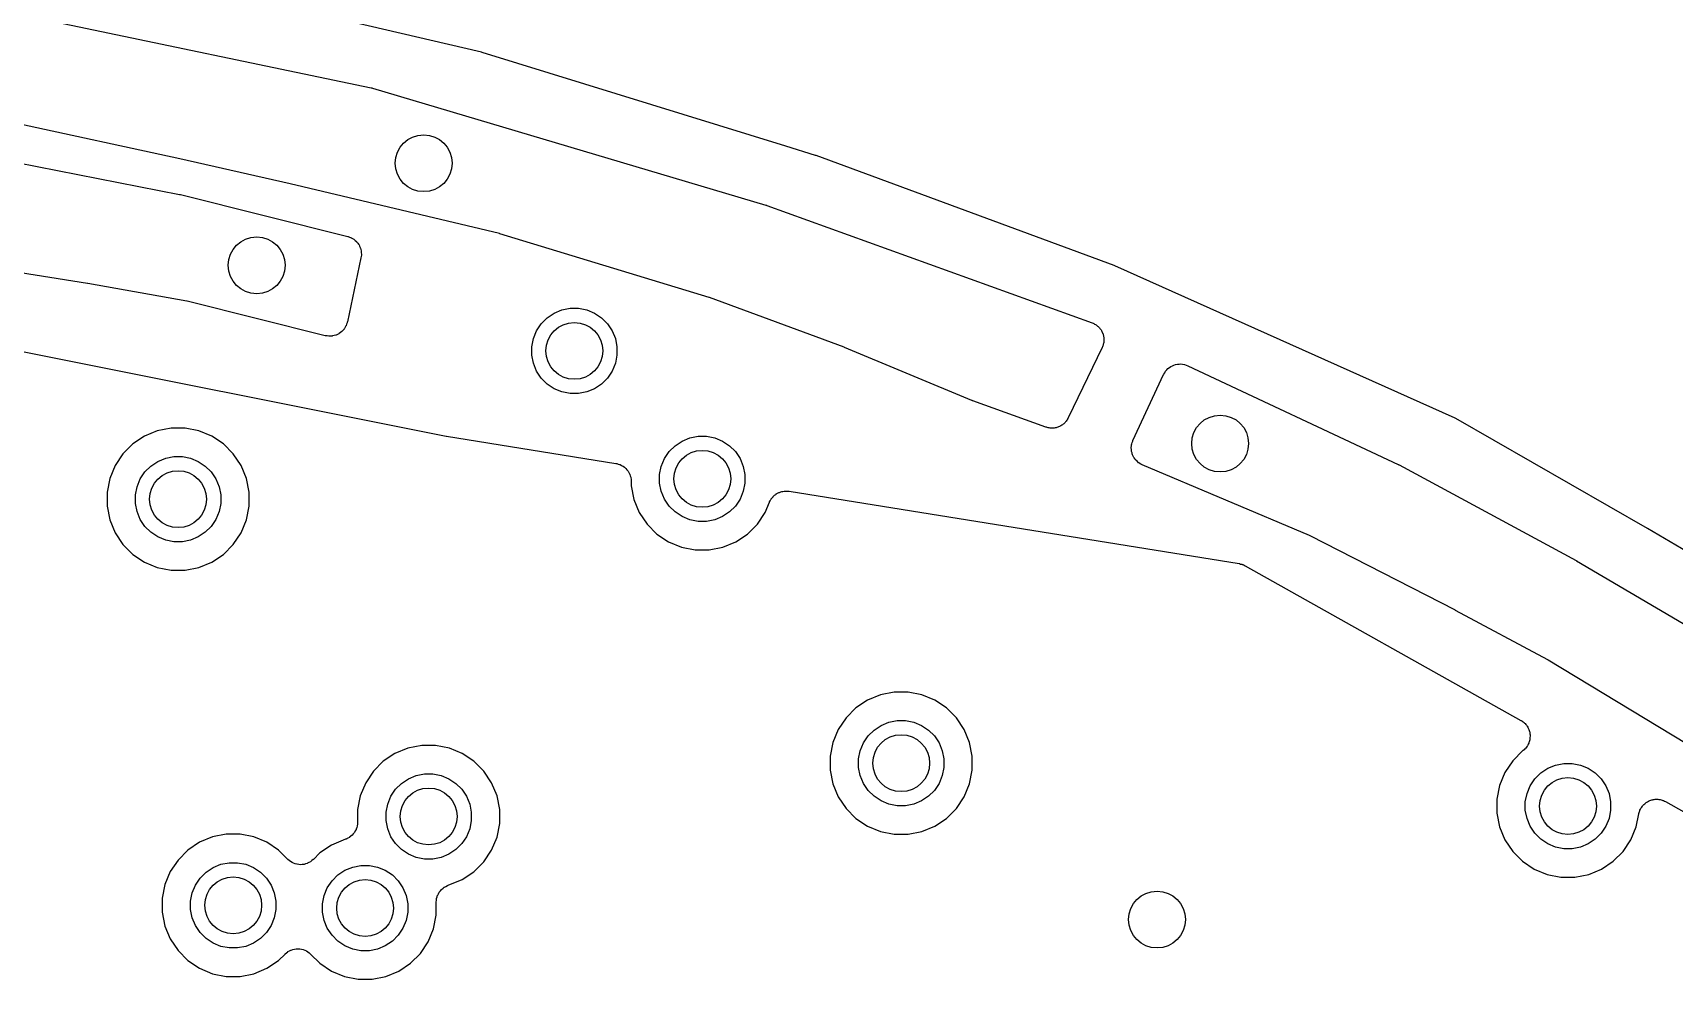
# Model space of a CAD drawing. Extents: x 76.5 to 170.9, y -170.6 to -83.1.
# Drawn here: x 133.21 to 144.76, y -99.03 to -92.37 of the extents above; entities that cross this region are included whole.
import ezdxf

# ---------------------------------------------------------------- set-up
doc = ezdxf.new("R2010")
doc.units = 0
doc.header["$MEASUREMENT"] = 0
doc.layers.add('BLACK', color=7, linetype='CONTINUOUS')

msp = doc.modelspace()

# ---------------------------------------------------------------- linework, layer by layer
at = {"layer": 'BLACK', "linetype": 'CONTINUOUS'}
for p, q in [((136.371, -92.5052), (134.775, -92.1311)), ((133.326, -92.2813), (135.593, -92.7546)), ((136.375, -92.5063), (136.371, -92.5052)), ((138.511, -93.1653), (136.375, -92.5063)), ((135.593, -92.7546), (135.595, -92.755)), ((135.595, -92.755), (135.599, -92.7564)), ((135.599, -92.7564), (135.603, -92.7572)), ((135.603, -92.7572), (138.37, -93.5796)), ((134.248, -93.2556), (133.1, -93.0061)), ((138.721, -93.2302), (138.511, -93.1653)), ((138.511, -93.1653), (138.511, -93.1653)), ((133.101, -93.2813), (134.245, -93.5051)), ((134.248, -93.2557), (134.248, -93.2556)), ((135.023, -93.4306), (134.248, -93.2557)), ((138.725, -93.2313), (138.721, -93.2302)), ((140.821, -94.005), (138.725, -93.2313)), ((134.245, -93.5051), (134.247, -93.5054)), ((134.247, -93.5054), (134.249, -93.5061)), ((134.249, -93.5061), (134.251, -93.5065)), ((134.251, -93.5065), (135.429, -93.8009)), ((135.023, -93.4308), (135.023, -93.4306)), ((136.496, -93.7802), (135.023, -93.4308)), ((138.37, -93.5796), (138.371, -93.5802)), ((138.371, -93.5802), (138.374, -93.5812)), ((138.374, -93.5812), (138.377, -93.5819)), ((138.377, -93.5819), (140.666, -94.4079)), ((135.429, -93.8009), (135.431, -93.8013)), ((135.431, -93.8013), (135.44, -93.8048)), ((135.44, -93.8048), (135.449, -93.8078)), ((135.449, -93.8078), (135.451, -93.8091)), ((135.451, -93.8091), (135.454, -93.81)), ((135.454, -93.81), (135.462, -93.8151)), ((135.462, -93.8151), (135.471, -93.8199)), ((135.471, -93.8199), (135.473, -93.8216)), ((135.473, -93.8216), (135.475, -93.823)), ((135.475, -93.823), (135.482, -93.8297)), ((135.482, -93.8297), (135.49, -93.836)), ((135.49, -93.836), (135.491, -93.8381)), ((135.491, -93.8381), (135.493, -93.8399)), ((135.493, -93.8399), (135.499, -93.8478)), ((135.499, -93.8478), (135.505, -93.8555)), ((135.505, -93.8555), (135.506, -93.8578)), ((135.506, -93.8578), (135.508, -93.8599)), ((135.508, -93.8599), (135.512, -93.8688)), ((135.512, -93.8688), (135.516, -93.8776)), ((135.516, -93.8776), (135.517, -93.8801)), ((135.517, -93.8801), (135.518, -93.8824)), ((135.518, -93.8824), (135.52, -93.892)), ((136.5, -93.7813), (136.496, -93.7802)), ((137.971, -94.2302), (136.5, -93.7813)), ((133.597, -94.1306), (132.65, -93.9809)), ((135.522, -93.9507), (135.426, -94.4022)), ((135.52, -93.892), (135.523, -93.9014)), ((135.523, -93.941), (135.522, -93.9507)), ((135.523, -93.9014), (135.523, -93.904)), ((135.523, -93.904), (135.524, -93.9065)), ((135.525, -93.9313), (135.523, -93.941)), ((135.524, -93.9065), (135.524, -93.9163)), ((135.524, -93.9163), (135.525, -93.9261)), ((135.525, -93.9261), (135.525, -93.9287)), ((135.525, -93.9287), (135.525, -93.9313)), ((130.633, -94.1077), (136.122, -95.2055)), ((140.825, -94.0066), (140.821, -94.005)), ((143.22, -95.0794), (140.825, -94.0066)), ((133.599, -94.1308), (133.597, -94.1306)), ((134.296, -94.2553), (133.599, -94.1308)), ((137.975, -94.2313), (137.971, -94.2302)), ((138.922, -94.5802), (137.975, -94.2313)), ((134.3, -94.2562), (134.296, -94.2553)), ((135.271, -94.4988), (134.3, -94.2562)), ((136.832, -94.3727), (136.881, -94.3398)), ((136.881, -94.3398), (136.936, -94.3172)), ((136.936, -94.3172), (136.994, -94.3057)), ((136.994, -94.3057), (137.053, -94.3057)), ((137.053, -94.3057), (137.111, -94.3172)), ((137.111, -94.3172), (137.165, -94.3398)), ((137.165, -94.3398), (137.214, -94.3727)), ((135.396, -94.4596), (135.389, -94.4677)), ((135.403, -94.4518), (135.396, -94.4596)), ((135.404, -94.4503), (135.403, -94.4518)), ((135.405, -94.449), (135.404, -94.4503)), ((135.41, -94.4397), (135.405, -94.449)), ((135.416, -94.4306), (135.41, -94.4397)), ((135.417, -94.429), (135.416, -94.4306)), ((135.421, -94.4173), (135.417, -94.4275)), ((135.417, -94.4275), (135.417, -94.429)), ((135.424, -94.4073), (135.421, -94.4173)), ((135.425, -94.4056), (135.424, -94.4073)), ((135.426, -94.4022), (135.425, -94.404)), ((135.425, -94.404), (135.425, -94.4056)), ((136.735, -94.5182), (136.757, -94.4636)), ((136.757, -94.4636), (136.79, -94.4144)), ((136.79, -94.4144), (136.832, -94.3727)), ((137.214, -94.3727), (137.256, -94.4144)), ((137.256, -94.4144), (137.289, -94.4636)), ((137.289, -94.4636), (137.312, -94.5182)), ((140.666, -94.4079), (140.667, -94.4085)), ((140.667, -94.4085), (140.673, -94.4112)), ((140.673, -94.4112), (140.678, -94.4134)), ((140.678, -94.4134), (140.684, -94.4167)), ((140.684, -94.4167), (140.689, -94.4194)), ((140.689, -94.4194), (140.694, -94.4232)), ((140.694, -94.4232), (140.7, -94.4264)), ((140.7, -94.4264), (140.704, -94.4307)), ((140.704, -94.4307), (140.709, -94.4345)), ((140.709, -94.4345), (140.713, -94.4391)), ((140.713, -94.4391), (140.718, -94.4433)), ((140.718, -94.4433), (140.721, -94.4484)), ((140.721, -94.4484), (140.726, -94.4531)), ((140.726, -94.4531), (140.729, -94.4584)), ((140.729, -94.4584), (140.732, -94.4634)), ((140.732, -94.4634), (140.735, -94.4691)), ((135.272, -94.4991), (135.271, -94.4988)), ((135.274, -94.4996), (135.272, -94.4991)), ((135.285, -94.5009), (135.274, -94.4996)), ((135.295, -94.5025), (135.285, -94.5009)), ((135.297, -94.5024), (135.295, -94.5025)), ((135.299, -94.5026), (135.297, -94.5024)), ((135.309, -94.5018), (135.299, -94.5026)), ((135.32, -94.5013), (135.309, -94.5018)), ((135.322, -94.5008), (135.32, -94.5013)), ((135.323, -94.5007), (135.322, -94.5008)), ((135.334, -94.4979), (135.323, -94.5007)), ((135.344, -94.4953), (135.334, -94.4979)), ((135.346, -94.4946), (135.344, -94.4953)), ((135.347, -94.4941), (135.346, -94.4946)), ((135.357, -94.4893), (135.347, -94.4941)), ((135.366, -94.4847), (135.357, -94.4893)), ((135.368, -94.4837), (135.366, -94.4847)), ((135.369, -94.483), (135.368, -94.4837)), ((135.378, -94.4764), (135.369, -94.483)), ((135.386, -94.47), (135.378, -94.4764)), ((135.388, -94.4688), (135.386, -94.47)), ((135.389, -94.4677), (135.388, -94.4688)), ((136.723, -94.5761), (136.735, -94.5182)), ((136.723, -94.6352), (136.723, -94.5761)), ((137.312, -94.5182), (137.323, -94.5761)), ((137.323, -94.5761), (137.323, -94.6352)), ((138.924, -94.5812), (138.922, -94.5802)), ((139.82, -94.9545), (138.924, -94.5812)), ((140.735, -94.4691), (140.738, -94.4745)), ((140.739, -94.5768), (140.737, -94.5825)), ((140.738, -94.4745), (140.74, -94.4803)), ((140.742, -94.5713), (140.739, -94.5768)), ((140.74, -94.4803), (140.743, -94.4859)), ((140.743, -94.5652), (140.742, -94.5713)), ((140.743, -94.4859), (140.744, -94.492)), ((140.745, -94.5593), (140.743, -94.5652)), ((140.744, -94.492), (140.746, -94.498)), ((140.746, -94.5532), (140.745, -94.5593)), ((140.746, -94.498), (140.747, -94.5041)), ((140.748, -94.5473), (140.746, -94.5532)), ((140.747, -94.5041), (140.748, -94.51)), ((140.748, -94.51), (140.749, -94.5163)), ((140.749, -94.5348), (140.748, -94.541)), ((140.748, -94.541), (140.748, -94.5473)), ((140.749, -94.5163), (140.749, -94.5225)), ((140.749, -94.5225), (140.749, -94.5287)), ((140.749, -94.5287), (140.749, -94.5348)), ((136.735, -94.6932), (136.723, -94.6352)), ((136.757, -94.7478), (136.735, -94.6932)), ((137.312, -94.6932), (137.289, -94.7478)), ((137.323, -94.6352), (137.312, -94.6932)), ((140.737, -94.5825), (140.498, -95.0777)), ((136.79, -94.7969), (136.757, -94.7478)), ((136.832, -94.8387), (136.79, -94.7969)), ((137.256, -94.7969), (137.214, -94.8387)), ((137.289, -94.7478), (137.256, -94.7969)), ((140.953, -95.2365), (141.169, -94.7713)), ((141.169, -94.7713), (141.17, -94.7701)), ((141.17, -94.7697), (141.177, -94.7592)), ((141.17, -94.7701), (141.17, -94.7697)), ((141.17, -94.7701), (141.17, -94.7701)), ((141.17, -94.7701), (141.17, -94.7701)), ((141.177, -94.7592), (141.183, -94.7489)), ((141.183, -94.7485), (141.191, -94.7395)), ((141.183, -94.7487), (141.183, -94.7485)), ((141.183, -94.7489), (141.183, -94.7487)), ((141.191, -94.7395), (141.199, -94.7305)), ((141.199, -94.7305), (141.2, -94.7304)), ((141.2, -94.7302), (141.21, -94.7231)), ((141.2, -94.7304), (141.2, -94.7302)), ((141.21, -94.7231), (141.219, -94.7158)), ((141.219, -94.7158), (141.22, -94.7157)), ((141.22, -94.7156), (141.231, -94.7105)), ((141.22, -94.7157), (141.22, -94.7156)), ((141.231, -94.7105), (141.242, -94.7052)), ((141.242, -94.7051), (141.254, -94.7021)), ((141.242, -94.7052), (141.242, -94.7051)), ((141.242, -94.7051), (141.242, -94.7051)), ((141.254, -94.7021), (141.266, -94.6992)), ((141.266, -94.6991), (141.279, -94.6985)), ((141.266, -94.6992), (141.266, -94.6991)), ((141.266, -94.6992), (141.266, -94.6992)), ((141.279, -94.6985), (141.291, -94.6979)), ((141.291, -94.698), (141.291, -94.6979)), ((141.291, -94.6979), (141.303, -94.6998)), ((141.291, -94.6979), (141.291, -94.698)), ((141.303, -94.6998), (141.315, -94.7015)), ((141.315, -94.7015), (141.315, -94.7016)), ((141.315, -94.7016), (141.316, -94.7016)), ((141.316, -94.7016), (141.327, -94.7058)), ((141.327, -94.7058), (141.339, -94.7098)), ((141.339, -94.7098), (142.82, -95.4042)), ((136.881, -94.8715), (136.832, -94.8387)), ((136.936, -94.8942), (136.881, -94.8715)), ((136.994, -94.9057), (136.936, -94.8942)), ((137.053, -94.9057), (136.994, -94.9057)), ((137.111, -94.8942), (137.053, -94.9057)), ((137.165, -94.8715), (137.111, -94.8942)), ((137.214, -94.8387), (137.165, -94.8715)), ((139.822, -94.9551), (139.82, -94.9545)), ((139.824, -94.9561), (139.822, -94.9551)), ((139.826, -94.9567), (139.824, -94.9561)), ((140.34, -95.1419), (139.826, -94.9567)), ((134.186, -95.1487), (134.089, -95.1679)), ((134.284, -95.1487), (134.186, -95.1487)), ((134.381, -95.1679), (134.284, -95.1487)), ((140.346, -95.1432), (140.34, -95.1419)), ((140.351, -95.1451), (140.346, -95.1432)), ((140.358, -95.1463), (140.351, -95.1451)), ((140.364, -95.148), (140.358, -95.1463)), ((140.37, -95.1483), (140.364, -95.148)), ((140.375, -95.1492), (140.37, -95.1483)), ((140.382, -95.1489), (140.375, -95.1492)), ((140.389, -95.1493), (140.382, -95.1489)), ((140.395, -95.1485), (140.389, -95.1493)), ((140.4, -95.1484), (140.395, -95.1485)), ((140.407, -95.1468), (140.4, -95.1484)), ((140.414, -95.1458), (140.407, -95.1468)), ((140.419, -95.144), (140.414, -95.1458)), ((140.424, -95.1428), (140.419, -95.144)), ((140.43, -95.1399), (140.424, -95.1428)), ((140.437, -95.1375), (140.43, -95.1399)), ((140.442, -95.1348), (140.437, -95.1375)), ((140.447, -95.1326), (140.442, -95.1348)), ((140.452, -95.1285), (140.447, -95.1326)), ((140.458, -95.1249), (140.452, -95.1285)), ((140.462, -95.1213), (140.458, -95.1249)), ((140.467, -95.1182), (140.462, -95.1213)), ((140.472, -95.1131), (140.467, -95.1182)), ((140.477, -95.1084), (140.472, -95.1131)), ((140.48, -95.1041), (140.477, -95.1084)), ((140.484, -95.1002), (140.48, -95.1041)), ((140.488, -95.0942), (140.484, -95.1002)), ((140.492, -95.0886), (140.488, -95.0942)), ((140.494, -95.0838), (140.492, -95.0886)), ((140.497, -95.0792), (140.494, -95.0838)), ((140.498, -95.0777), (140.497, -95.0792)), ((143.226, -95.0823), (143.22, -95.0794)), ((144.573, -95.8555), (143.226, -95.0823)), ((133.916, -95.2603), (133.847, -95.33)), ((133.998, -95.2056), (133.916, -95.2603)), ((134.089, -95.1679), (133.998, -95.2056)), ((134.472, -95.2056), (134.381, -95.1679)), ((134.554, -95.2603), (134.472, -95.2056)), ((134.623, -95.33), (134.554, -95.2603)), ((136.122, -95.2055), (136.124, -95.2059)), ((136.124, -95.2059), (137.316, -95.3974)), ((137.69, -95.3144), (137.732, -95.2727)), ((137.732, -95.2727), (137.781, -95.2398)), ((137.781, -95.2398), (137.836, -95.2172)), ((137.836, -95.2172), (137.894, -95.2057)), ((137.894, -95.2057), (137.953, -95.2057)), ((137.953, -95.2057), (138.011, -95.2172)), ((138.011, -95.2172), (138.065, -95.2398)), ((138.065, -95.2398), (138.114, -95.2727)), ((138.114, -95.2727), (138.156, -95.3144)), ((140.942, -95.2844), (140.943, -95.2738)), ((140.943, -95.2738), (140.944, -95.2632)), ((140.944, -95.2632), (140.945, -95.2616)), ((140.945, -95.2599), (140.949, -95.2498)), ((140.945, -95.2616), (140.945, -95.2599)), ((140.949, -95.2498), (140.952, -95.2396)), ((140.952, -95.2396), (140.953, -95.2381)), ((140.953, -95.2381), (140.953, -95.2365)), ((133.847, -95.33), (133.792, -95.4118)), ((134.044, -95.4157), (134.093, -95.3828)), ((134.093, -95.3828), (134.148, -95.3602)), ((134.148, -95.3602), (134.206, -95.3487)), ((134.206, -95.3487), (134.265, -95.3487)), ((134.265, -95.3487), (134.323, -95.3602)), ((134.323, -95.3602), (134.377, -95.3828)), ((134.377, -95.3828), (134.426, -95.4157)), ((134.678, -95.4118), (134.623, -95.33)), ((137.635, -95.4182), (137.657, -95.3636)), ((137.657, -95.3636), (137.69, -95.3144)), ((138.156, -95.3144), (138.189, -95.3636)), ((138.189, -95.3636), (138.212, -95.4182)), ((140.942, -95.2861), (140.942, -95.2844)), ((140.942, -95.2879), (140.942, -95.2861)), ((140.943, -95.2985), (140.942, -95.2879)), ((140.943, -95.3091), (140.943, -95.2985)), ((140.944, -95.3108), (140.943, -95.3091)), ((140.944, -95.3126), (140.944, -95.3108)), ((140.947, -95.3228), (140.944, -95.3126)), ((140.949, -95.3332), (140.947, -95.3228)), ((140.95, -95.3347), (140.949, -95.3332)), ((140.95, -95.3364), (140.95, -95.3347)), ((140.955, -95.3459), (140.95, -95.3364)), ((140.96, -95.3555), (140.955, -95.3459)), ((140.961, -95.3569), (140.96, -95.3555)), ((140.962, -95.3585), (140.961, -95.3569)), ((140.968, -95.3669), (140.962, -95.3585)), ((140.975, -95.3754), (140.968, -95.3669)), ((140.976, -95.3766), (140.975, -95.3754)), ((140.977, -95.3779), (140.976, -95.3766)), ((140.985, -95.3849), (140.977, -95.3779)), ((140.993, -95.392), (140.985, -95.3849)), ((133.754, -95.5028), (133.735, -95.5994)), ((133.792, -95.4118), (133.754, -95.5028)), ((133.969, -95.5066), (134.002, -95.4574)), ((134.002, -95.4574), (134.044, -95.4157)), ((134.426, -95.4157), (134.468, -95.4574)), ((134.468, -95.4574), (134.501, -95.5066)), ((134.716, -95.5028), (134.678, -95.4118)), ((134.735, -95.5994), (134.716, -95.5028)), ((137.316, -95.3974), (137.318, -95.3977)), ((137.318, -95.3977), (137.32, -95.3982)), ((137.32, -95.3982), (137.322, -95.3984)), ((137.322, -95.3984), (137.332, -95.4015)), ((137.332, -95.4015), (137.342, -95.4044)), ((137.342, -95.4044), (137.344, -95.4052)), ((137.344, -95.4052), (137.345, -95.4058)), ((137.345, -95.4058), (137.355, -95.4108)), ((137.355, -95.4108), (137.364, -95.4155)), ((137.364, -95.4155), (137.365, -95.4167)), ((137.365, -95.4167), (137.367, -95.4175)), ((137.367, -95.4175), (137.375, -95.4243)), ((137.375, -95.4243), (137.384, -95.4308)), ((137.384, -95.4308), (137.385, -95.4322)), ((137.385, -95.4322), (137.386, -95.4333)), ((137.386, -95.4333), (137.393, -95.4415)), ((137.393, -95.4415), (137.4, -95.4495)), ((137.4, -95.4495), (137.401, -95.4511)), ((137.401, -95.4511), (137.402, -95.4526)), ((137.402, -95.4526), (137.407, -95.4619)), ((137.407, -95.4619), (137.412, -95.471)), ((137.412, -95.471), (137.413, -95.4728)), ((137.413, -95.4728), (137.414, -95.4744)), ((137.414, -95.4744), (137.417, -95.4845)), ((137.417, -95.4845), (137.42, -95.4945)), ((137.42, -95.4945), (137.42, -95.4964)), ((137.42, -95.4964), (137.421, -95.4982)), ((137.421, -95.4982), (137.422, -95.5087)), ((137.623, -95.4761), (137.635, -95.4182)), ((137.623, -95.5352), (137.623, -95.4761)), ((138.212, -95.4182), (138.223, -95.4761)), ((138.223, -95.4761), (138.223, -95.5352)), ((140.995, -95.3929), (140.993, -95.392)), ((140.996, -95.3941), (140.995, -95.3929)), ((141.005, -95.3993), (140.996, -95.3941)), ((141.014, -95.4048), (141.005, -95.3993)), ((141.016, -95.4053), (141.014, -95.4048)), ((141.018, -95.4062), (141.016, -95.4053)), ((141.019, -95.4069), (141.018, -95.4062)), ((142.196, -95.9048), (141.019, -95.4069)), ((142.82, -95.4042), (142.821, -95.4049)), ((142.821, -95.4049), (142.824, -95.4063)), ((142.824, -95.4063), (142.826, -95.4074)), ((142.826, -95.4074), (144.071, -96.0796)), ((133.735, -95.5994), (133.735, -95.6979)), ((133.935, -95.6191), (133.947, -95.5612)), ((133.935, -95.6782), (133.935, -95.6191)), ((133.947, -95.5612), (133.969, -95.5066)), ((134.501, -95.5066), (134.524, -95.5612)), ((134.524, -95.5612), (134.535, -95.6191)), ((134.535, -95.6191), (134.535, -95.6782)), ((134.735, -95.6979), (134.735, -95.5994)), ((137.422, -95.5087), (137.423, -95.5191)), ((137.423, -95.5191), (137.423, -95.521)), ((137.423, -95.521), (137.423, -95.5228)), ((137.423, -95.5228), (137.423, -95.5549)), ((137.423, -95.5549), (137.442, -95.6515)), ((137.635, -95.5932), (137.623, -95.5352)), ((137.657, -95.6478), (137.635, -95.5932)), ((138.212, -95.5932), (138.189, -95.6478)), ((138.223, -95.5352), (138.212, -95.5932)), ((138.432, -95.6216), (138.44, -95.6153)), ((138.44, -95.6153), (138.442, -95.6139)), ((138.442, -95.6139), (138.444, -95.6121)), ((138.444, -95.6121), (138.453, -95.6077)), ((138.453, -95.6077), (138.461, -95.6029)), ((138.461, -95.6029), (138.464, -95.602)), ((138.464, -95.602), (138.466, -95.6007)), ((138.466, -95.6007), (138.475, -95.598)), ((138.475, -95.598), (138.484, -95.5949)), ((138.484, -95.5949), (138.487, -95.5945)), ((138.487, -95.5945), (138.49, -95.5937)), ((138.49, -95.5937), (138.5, -95.5929)), ((138.5, -95.5929), (138.509, -95.5916)), ((138.509, -95.5916), (138.512, -95.5918)), ((138.512, -95.5918), (138.515, -95.5915)), ((138.515, -95.5915), (138.524, -95.5925)), ((138.524, -95.5925), (138.534, -95.5931)), ((138.534, -95.5931), (141.701, -96.1021)), ((133.735, -95.6979), (133.754, -95.7945)), ((133.947, -95.7362), (133.935, -95.6782)), ((133.969, -95.7908), (133.947, -95.7362)), ((134.524, -95.7362), (134.501, -95.7908)), ((134.535, -95.6782), (134.524, -95.7362)), ((134.716, -95.7945), (134.735, -95.6979)), ((137.442, -95.6515), (137.48, -95.7425)), ((137.69, -95.6969), (137.657, -95.6478)), ((137.732, -95.7387), (137.69, -95.6969)), ((138.156, -95.6969), (138.114, -95.7387)), ((138.189, -95.6478), (138.156, -95.6969)), ((138.366, -95.7425), (138.396, -95.6699)), ((138.396, -95.6699), (138.397, -95.6683)), ((138.397, -95.6683), (138.402, -95.6599)), ((138.402, -95.6599), (138.406, -95.6513)), ((138.406, -95.6513), (138.408, -95.6491)), ((138.408, -95.6491), (138.409, -95.6466)), ((138.409, -95.6466), (138.415, -95.6392)), ((138.415, -95.6392), (138.421, -95.6317)), ((138.421, -95.6317), (138.423, -95.6298)), ((138.423, -95.6298), (138.425, -95.6276)), ((138.425, -95.6276), (138.432, -95.6216)), ((133.754, -95.7945), (133.792, -95.8855)), ((134.002, -95.8399), (133.969, -95.7908)), ((134.044, -95.8817), (134.002, -95.8399)), ((134.468, -95.8399), (134.426, -95.8817)), ((134.501, -95.7908), (134.468, -95.8399)), ((134.678, -95.8855), (134.716, -95.7945)), ((137.48, -95.7425), (137.535, -95.8244)), ((137.535, -95.8244), (137.604, -95.8941)), ((137.781, -95.7715), (137.732, -95.7387)), ((137.836, -95.7942), (137.781, -95.7715)), ((137.894, -95.8057), (137.836, -95.7942)), ((137.953, -95.8057), (137.894, -95.8057)), ((138.011, -95.7942), (137.953, -95.8057)), ((138.065, -95.7715), (138.011, -95.7942)), ((138.114, -95.7387), (138.065, -95.7715)), ((138.242, -95.8941), (138.311, -95.8244)), ((138.311, -95.8244), (138.366, -95.7425)), ((133.792, -95.8855), (133.847, -95.9674)), ((133.847, -95.9674), (133.916, -96.0371)), ((134.093, -95.9145), (134.044, -95.8817)), ((134.148, -95.9372), (134.093, -95.9145)), ((134.206, -95.9487), (134.148, -95.9372)), ((134.265, -95.9487), (134.206, -95.9487)), ((134.323, -95.9372), (134.265, -95.9487)), ((134.377, -95.9145), (134.323, -95.9372)), ((134.426, -95.8817), (134.377, -95.9145)), ((134.554, -96.0371), (134.623, -95.9674)), ((134.623, -95.9674), (134.678, -95.8855)), ((137.604, -95.8941), (137.686, -95.9488)), ((137.686, -95.9488), (137.777, -95.9865)), ((138.069, -95.9865), (138.16, -95.9488)), ((138.16, -95.9488), (138.242, -95.8941)), ((142.2, -95.9067), (142.196, -95.9048)), ((143.222, -96.4304), (142.2, -95.9067)), ((144.573, -95.8558), (144.573, -95.8555)), ((146.62, -97.054), (144.573, -95.8558)), ((133.916, -96.0371), (133.998, -96.0918)), ((134.472, -96.0918), (134.554, -96.0371)), ((137.777, -95.9865), (137.874, -96.0057)), ((137.874, -96.0057), (137.972, -96.0057)), ((137.972, -96.0057), (138.069, -95.9865)), ((144.071, -96.0796), (144.073, -96.0804)), ((144.073, -96.0804), (144.074, -96.0812)), ((144.074, -96.0812), (144.075, -96.0819)), ((144.075, -96.0819), (145.347, -96.8298)), ((133.998, -96.0918), (134.089, -96.1295)), ((134.089, -96.1295), (134.186, -96.1487)), ((134.186, -96.1487), (134.284, -96.1487)), ((134.284, -96.1487), (134.381, -96.1295)), ((134.381, -96.1295), (134.472, -96.0918)), ((141.701, -96.1021), (141.703, -96.1024)), ((141.703, -96.1024), (141.711, -96.1048)), ((141.711, -96.1048), (141.72, -96.1068)), ((141.72, -96.1068), (141.723, -96.1081)), ((141.723, -96.1081), (141.726, -96.109)), ((141.726, -96.109), (141.735, -96.1131)), ((141.735, -96.1131), (141.743, -96.1167)), ((141.743, -96.1167), (143.683, -97.2053)), ((143.224, -96.431), (143.222, -96.4304)), ((143.872, -96.7799), (143.224, -96.431)), ((143.874, -96.7815), (143.872, -96.7799)), ((144.948, -97.4304), (143.874, -96.7815)), ((139.274, -97.0057), (139.177, -97.0249)), ((139.372, -97.0057), (139.274, -97.0057)), ((139.469, -97.0249), (139.372, -97.0057)), ((139.004, -97.1173), (138.935, -97.187)), ((139.086, -97.0626), (139.004, -97.1173)), ((139.177, -97.0249), (139.086, -97.0626)), ((139.56, -97.0626), (139.469, -97.0249)), ((139.642, -97.1173), (139.56, -97.0626)), ((139.711, -97.187), (139.642, -97.1173)), ((138.935, -97.187), (138.88, -97.2688)), ((139.181, -97.2398), (139.236, -97.2172)), ((139.236, -97.2172), (139.294, -97.2057)), ((139.294, -97.2057), (139.353, -97.2057)), ((139.353, -97.2057), (139.411, -97.2172)), ((139.411, -97.2172), (139.465, -97.2398)), ((139.766, -97.2688), (139.711, -97.187)), ((143.683, -97.2053), (143.685, -97.2062)), ((143.685, -97.2062), (143.689, -97.2089)), ((143.689, -97.2089), (143.693, -97.2111)), ((143.693, -97.2111), (143.699, -97.2161)), ((143.699, -97.2161), (143.705, -97.2207)), ((143.705, -97.2207), (143.708, -97.2241)), ((143.708, -97.2241), (143.712, -97.227)), ((143.712, -97.227), (143.717, -97.2331)), ((143.717, -97.2331), (143.722, -97.2388)), ((138.88, -97.2688), (138.842, -97.3598)), ((139.057, -97.3636), (139.09, -97.3144)), ((139.09, -97.3144), (139.132, -97.2727)), ((139.132, -97.2727), (139.181, -97.2398)), ((139.465, -97.2398), (139.514, -97.2727)), ((139.514, -97.2727), (139.556, -97.3144)), ((139.556, -97.3144), (139.589, -97.3636)), ((139.804, -97.3598), (139.766, -97.2688)), ((143.722, -97.2388), (143.724, -97.2427)), ((143.724, -97.2427), (143.727, -97.2463)), ((143.727, -97.2463), (143.731, -97.2532)), ((143.731, -97.2532), (143.735, -97.2598)), ((143.735, -97.2598), (143.737, -97.2641)), ((143.737, -97.2641), (143.739, -97.2682)), ((143.739, -97.2682), (143.741, -97.2757)), ((143.741, -97.2757), (143.744, -97.283)), ((143.743, -97.3488), (143.742, -97.3564)), ((143.746, -97.3413), (143.743, -97.3488)), ((143.744, -97.283), (143.745, -97.2876)), ((143.745, -97.2876), (143.746, -97.292)), ((143.746, -97.292), (143.747, -97.2998)), ((143.747, -97.3322), (143.746, -97.3367)), ((143.746, -97.3367), (143.746, -97.3413)), ((143.747, -97.2998), (143.748, -97.3074)), ((143.748, -97.3167), (143.747, -97.3244)), ((143.747, -97.3244), (143.747, -97.3322)), ((143.748, -97.3074), (143.748, -97.3121)), ((143.748, -97.3121), (143.748, -97.3167)), ((135.761, -97.4376), (135.679, -97.4923)), ((135.852, -97.3999), (135.761, -97.4376)), ((135.949, -97.3807), (135.852, -97.3999)), ((136.047, -97.3807), (135.949, -97.3807)), ((136.144, -97.3999), (136.047, -97.3807)), ((136.235, -97.4376), (136.144, -97.3999)), ((136.317, -97.4923), (136.235, -97.4376)), ((138.842, -97.3598), (138.823, -97.4564)), ((138.823, -97.4564), (138.823, -97.5549)), ((139.023, -97.4761), (139.035, -97.4182)), ((139.035, -97.4182), (139.057, -97.3636)), ((139.589, -97.3636), (139.612, -97.4182)), ((139.612, -97.4182), (139.623, -97.4761)), ((139.823, -97.4564), (139.804, -97.3598)), ((139.823, -97.5549), (139.823, -97.4564)), ((143.697, -97.4178), (143.626, -97.489)), ((143.699, -97.4163), (143.697, -97.4178)), ((143.705, -97.4109), (143.699, -97.4163)), ((143.711, -97.406), (143.705, -97.4109)), ((143.714, -97.4024), (143.711, -97.406)), ((143.717, -97.3992), (143.714, -97.4024)), ((143.722, -97.3929), (143.717, -97.3992)), ((143.727, -97.3868), (143.722, -97.3929)), ((143.729, -97.3828), (143.727, -97.3868)), ((143.732, -97.379), (143.729, -97.3828)), ((143.735, -97.3719), (143.732, -97.379)), ((143.738, -97.365), (143.735, -97.3719)), ((143.74, -97.3606), (143.738, -97.365)), ((143.742, -97.3564), (143.74, -97.3606)), ((135.61, -97.562), (135.555, -97.6438)), ((135.679, -97.4923), (135.61, -97.562)), ((135.911, -97.5922), (135.969, -97.5807)), ((135.969, -97.5807), (136.028, -97.5807)), ((136.028, -97.5807), (136.086, -97.5922)), ((136.358, -97.5337), (136.317, -97.4923)), ((136.386, -97.562), (136.358, -97.5337)), ((136.358, -97.5337), (136.358, -97.5337)), ((136.441, -97.6438), (136.386, -97.562)), ((138.823, -97.5549), (138.842, -97.6515)), ((139.023, -97.5352), (139.023, -97.4761)), ((139.035, -97.5932), (139.023, -97.5352)), ((139.623, -97.5352), (139.612, -97.5932)), ((139.623, -97.4761), (139.623, -97.5352)), ((139.804, -97.6515), (139.823, -97.5549)), ((143.571, -97.5708), (143.533, -97.6618)), ((143.626, -97.489), (143.571, -97.5708)), ((143.781, -97.6164), (143.823, -97.5747)), ((143.823, -97.5747), (143.872, -97.5418)), ((143.872, -97.5418), (143.927, -97.5192)), ((143.927, -97.5192), (143.985, -97.5077)), ((143.985, -97.5077), (144.044, -97.5077)), ((144.044, -97.5077), (144.102, -97.5192)), ((144.102, -97.5192), (144.156, -97.5418)), ((144.156, -97.5418), (144.205, -97.5747)), ((144.205, -97.5747), (144.247, -97.6164)), ((135.555, -97.6438), (135.517, -97.7348)), ((135.732, -97.7386), (135.765, -97.6894)), ((135.765, -97.6894), (135.807, -97.6477)), ((135.807, -97.6477), (135.856, -97.6148)), ((135.856, -97.6148), (135.911, -97.5922)), ((136.086, -97.5922), (136.14, -97.6148)), ((136.14, -97.6148), (136.189, -97.6477)), ((136.189, -97.6477), (136.231, -97.6894)), ((136.231, -97.6894), (136.264, -97.7386)), ((136.479, -97.7348), (136.441, -97.6438)), ((138.842, -97.6515), (138.88, -97.7425)), ((139.057, -97.6478), (139.035, -97.5932)), ((139.09, -97.6969), (139.057, -97.6478)), ((139.132, -97.7387), (139.09, -97.6969)), ((139.556, -97.6969), (139.514, -97.7387)), ((139.589, -97.6478), (139.556, -97.6969)), ((139.612, -97.5932), (139.589, -97.6478)), ((139.766, -97.7425), (139.804, -97.6515)), ((143.533, -97.6618), (143.514, -97.7584)), ((143.726, -97.7202), (143.748, -97.6656)), ((143.748, -97.6656), (143.781, -97.6164)), ((144.247, -97.6164), (144.28, -97.6656)), ((144.28, -97.6656), (144.303, -97.7202)), ((135.517, -97.7348), (135.498, -97.8314)), ((135.698, -97.8511), (135.71, -97.7932)), ((135.71, -97.7932), (135.732, -97.7386)), ((136.264, -97.7386), (136.287, -97.7932)), ((136.287, -97.7932), (136.298, -97.8511)), ((136.498, -97.8314), (136.479, -97.7348)), ((138.88, -97.7425), (138.935, -97.8244)), ((139.181, -97.7715), (139.132, -97.7387)), ((139.236, -97.7942), (139.181, -97.7715)), ((139.294, -97.8057), (139.236, -97.7942)), ((139.353, -97.8057), (139.294, -97.8057)), ((139.411, -97.7942), (139.353, -97.8057)), ((139.465, -97.7715), (139.411, -97.7942)), ((139.514, -97.7387), (139.465, -97.7715)), ((139.711, -97.8244), (139.766, -97.7425)), ((143.514, -97.7584), (143.514, -97.8569)), ((143.714, -97.7781), (143.726, -97.7202)), ((143.714, -97.8372), (143.714, -97.7781)), ((144.303, -97.7202), (144.314, -97.7781)), ((144.314, -97.7781), (144.314, -97.8372)), ((144.53, -97.8191), (144.533, -97.8145)), ((144.533, -97.8145), (144.538, -97.809)), ((144.538, -97.809), (144.542, -97.8032)), ((144.542, -97.8032), (144.546, -97.7996)), ((144.546, -97.7996), (144.549, -97.7955)), ((144.549, -97.7955), (144.555, -97.7911)), ((144.555, -97.7911), (144.56, -97.7861)), ((144.56, -97.7861), (144.564, -97.7833)), ((144.564, -97.7833), (144.568, -97.78)), ((144.568, -97.78), (144.575, -97.7767)), ((144.575, -97.7767), (144.581, -97.7729)), ((144.581, -97.7729), (144.586, -97.771)), ((144.586, -97.771), (144.59, -97.7685)), ((144.59, -97.7685), (144.597, -97.7665)), ((144.597, -97.7665), (144.604, -97.764)), ((144.604, -97.764), (144.609, -97.7631)), ((144.609, -97.7631), (144.614, -97.7616)), ((144.614, -97.7616), (144.621, -97.7609)), ((144.621, -97.7609), (144.628, -97.7597)), ((144.628, -97.7597), (144.633, -97.7598)), ((144.633, -97.7598), (144.639, -97.7593)), ((144.639, -97.7593), (144.646, -97.7601)), ((144.646, -97.7601), (144.653, -97.7603)), ((144.653, -97.7603), (144.658, -97.7614)), ((144.658, -97.7614), (144.663, -97.762)), ((144.663, -97.762), (144.67, -97.7641)), ((144.67, -97.7641), (144.677, -97.7656)), ((144.677, -97.7656), (144.682, -97.7677)), ((144.682, -97.7677), (144.687, -97.7693)), ((144.687, -97.7693), (144.693, -97.7727)), ((144.693, -97.7727), (144.7, -97.7756)), ((144.7, -97.7756), (145.706, -98.3399)), ((135.498, -97.9234), (135.497, -97.9352)), ((135.498, -97.8314), (135.498, -97.9216)), ((135.498, -97.9216), (135.498, -97.9224)), ((135.498, -97.9224), (135.498, -97.9224)), ((135.498, -97.9224), (135.498, -97.9224)), ((135.498, -97.9224), (135.498, -97.9234)), ((135.698, -97.9102), (135.698, -97.8511)), ((135.71, -97.9682), (135.698, -97.9102)), ((136.298, -97.9102), (136.287, -97.9682)), ((136.298, -97.8511), (136.298, -97.9102)), ((136.479, -98.0265), (136.498, -97.9299)), ((136.498, -97.9299), (136.498, -97.8314)), ((138.935, -97.8244), (139.004, -97.8941)), ((139.004, -97.8941), (139.086, -97.9488)), ((139.56, -97.9488), (139.642, -97.8941)), ((139.642, -97.8941), (139.711, -97.8244)), ((143.514, -97.8569), (143.533, -97.9535)), ((143.726, -97.8952), (143.714, -97.8372)), ((143.748, -97.9498), (143.726, -97.8952)), ((144.303, -97.8952), (144.28, -97.9498)), ((144.314, -97.8372), (144.303, -97.8952)), ((144.495, -97.9535), (144.513, -97.8616)), ((144.513, -97.8616), (144.514, -97.8598)), ((144.514, -97.8598), (144.516, -97.853)), ((144.516, -97.853), (144.517, -97.8461)), ((144.517, -97.8461), (144.519, -97.8412)), ((144.519, -97.8412), (144.521, -97.8362)), ((144.521, -97.8362), (144.524, -97.83)), ((144.524, -97.83), (144.527, -97.8234)), ((144.527, -97.8234), (144.53, -97.8191)), ((134.477, -98.0249), (134.386, -98.0626)), ((134.574, -98.0057), (134.477, -98.0249)), ((134.672, -98.0057), (134.574, -98.0057)), ((134.769, -98.0249), (134.672, -98.0057)), ((134.86, -98.0626), (134.769, -98.0249)), ((135.414, -98.0408), (135.314, -98.082)), ((135.419, -98.0394), (135.414, -98.0408)), ((135.42, -98.039), (135.419, -98.0392)), ((135.419, -98.0392), (135.419, -98.0394)), ((135.43, -98.0334), (135.42, -98.039)), ((135.441, -98.0279), (135.43, -98.0334)), ((135.451, -98.0198), (135.441, -98.0274)), ((135.441, -98.0274), (135.441, -98.0276)), ((135.441, -98.0276), (135.441, -98.0279)), ((135.46, -98.0124), (135.451, -98.0198)), ((135.461, -98.0117), (135.46, -98.012)), ((135.46, -98.012), (135.46, -98.0124)), ((135.468, -98.0024), (135.461, -98.0117)), ((135.476, -97.9934), (135.468, -98.0024)), ((135.482, -97.9821), (135.476, -97.9926)), ((135.476, -97.9926), (135.476, -97.993)), ((135.476, -97.993), (135.476, -97.9934)), ((135.488, -97.9717), (135.482, -97.9821)), ((135.492, -97.9594), (135.488, -97.9707)), ((135.488, -97.9707), (135.488, -97.9712)), ((135.488, -97.9712), (135.488, -97.9717)), ((135.495, -97.948), (135.492, -97.9594)), ((135.496, -97.9471), (135.495, -97.9475)), ((135.495, -97.9475), (135.495, -97.948)), ((135.497, -97.9352), (135.496, -97.9471)), ((135.732, -98.0228), (135.71, -97.9682)), ((135.765, -98.0719), (135.732, -98.0228)), ((136.264, -98.0228), (136.231, -98.0719)), ((136.287, -97.9682), (136.264, -98.0228)), ((136.441, -98.1175), (136.479, -98.0265)), ((139.086, -97.9488), (139.177, -97.9865)), ((139.177, -97.9865), (139.274, -98.0057)), ((139.274, -98.0057), (139.372, -98.0057)), ((139.372, -98.0057), (139.469, -97.9865)), ((139.469, -97.9865), (139.56, -97.9488)), ((143.533, -97.9535), (143.571, -98.0445)), ((143.571, -98.0445), (143.626, -98.1264)), ((143.781, -97.9989), (143.748, -97.9498)), ((143.823, -98.0407), (143.781, -97.9989)), ((143.872, -98.0735), (143.823, -98.0407)), ((144.205, -98.0407), (144.156, -98.0735)), ((144.247, -97.9989), (144.205, -98.0407)), ((144.28, -97.9498), (144.247, -97.9989)), ((144.402, -98.1264), (144.457, -98.0445)), ((144.457, -98.0445), (144.495, -97.9535)), ((134.304, -98.1173), (134.235, -98.187)), ((134.386, -98.0626), (134.304, -98.1173)), ((134.942, -98.1173), (134.86, -98.0626)), ((135.007, -98.1826), (134.942, -98.1173)), ((135.233, -98.1367), (135.187, -98.1826)), ((135.314, -98.082), (135.233, -98.1367)), ((135.807, -98.1137), (135.765, -98.0719)), ((135.856, -98.1465), (135.807, -98.1137)), ((135.911, -98.1692), (135.856, -98.1465)), ((136.14, -98.1465), (136.086, -98.1692)), ((136.189, -98.1137), (136.14, -98.1465)), ((136.231, -98.0719), (136.189, -98.1137)), ((136.386, -98.1994), (136.441, -98.1175)), ((143.626, -98.1264), (143.695, -98.1961)), ((143.927, -98.0962), (143.872, -98.0735)), ((143.985, -98.1077), (143.927, -98.0962)), ((144.044, -98.1077), (143.985, -98.1077)), ((144.102, -98.0962), (144.044, -98.1077)), ((144.156, -98.0735), (144.102, -98.0962)), ((144.333, -98.1961), (144.402, -98.1264)), ((134.18, -98.2688), (134.142, -98.3598)), ((134.235, -98.187), (134.18, -98.2688)), ((134.39, -98.3144), (134.432, -98.2727)), ((134.432, -98.2727), (134.481, -98.2398)), ((134.481, -98.2398), (134.536, -98.2172)), ((134.536, -98.2172), (134.594, -98.2057)), ((134.594, -98.2057), (134.653, -98.2057)), ((134.653, -98.2057), (134.711, -98.2172)), ((134.711, -98.2172), (134.765, -98.2398)), ((134.765, -98.2398), (134.814, -98.2727)), ((134.814, -98.2727), (134.856, -98.3144)), ((135.016, -98.1901), (135.007, -98.1826)), ((135.025, -98.1978), (135.016, -98.1901)), ((135.026, -98.198), (135.025, -98.1978)), ((135.026, -98.1983), (135.026, -98.198)), ((135.037, -98.2039), (135.026, -98.1983)), ((135.047, -98.2097), (135.037, -98.2039)), ((135.048, -98.2098), (135.047, -98.2097)), ((135.048, -98.21), (135.048, -98.2098)), ((135.059, -98.2135), (135.048, -98.21)), ((135.071, -98.2171), (135.059, -98.2135)), ((135.072, -98.2173), (135.071, -98.2171)), ((135.071, -98.2171), (135.071, -98.2171)), ((135.084, -98.2185), (135.072, -98.2173)), ((135.096, -98.2198), (135.084, -98.2185)), ((135.108, -98.2186), (135.096, -98.2198)), ((135.096, -98.2198), (135.096, -98.2197)), ((135.096, -98.2197), (135.096, -98.2198)), ((135.12, -98.2176), (135.108, -98.2186)), ((135.121, -98.2175), (135.12, -98.2176)), ((135.132, -98.214), (135.121, -98.2174)), ((135.121, -98.2174), (135.121, -98.2175)), ((135.144, -98.2107), (135.132, -98.214)), ((135.145, -98.2103), (135.144, -98.2105)), ((135.144, -98.2105), (135.144, -98.2107)), ((135.155, -98.2048), (135.145, -98.2103)), ((135.166, -98.1993), (135.155, -98.2048)), ((135.167, -98.1988), (135.166, -98.199)), ((135.166, -98.199), (135.166, -98.1993)), ((135.176, -98.1913), (135.167, -98.1988)), ((135.185, -98.1838), (135.176, -98.1913)), ((135.186, -98.1832), (135.185, -98.1838)), ((135.187, -98.1826), (135.186, -98.1832)), ((135.186, -98.1832), (135.186, -98.1832)), ((135.186, -98.1832), (135.186, -98.1832)), ((135.36, -98.2921), (135.409, -98.2592)), ((135.409, -98.2592), (135.464, -98.2366)), ((135.464, -98.2366), (135.522, -98.2251)), ((135.522, -98.2251), (135.581, -98.2251)), ((135.581, -98.2251), (135.639, -98.2366)), ((135.639, -98.2366), (135.693, -98.2592)), ((135.693, -98.2592), (135.743, -98.2921)), ((135.969, -98.1807), (135.911, -98.1692)), ((136.028, -98.1807), (135.969, -98.1807)), ((136.086, -98.1692), (136.028, -98.1807)), ((136.235, -98.3238), (136.317, -98.2691)), ((136.317, -98.2691), (136.386, -98.1994)), ((143.695, -98.1961), (143.777, -98.2508)), ((143.777, -98.2508), (143.868, -98.2885)), ((144.16, -98.2885), (144.251, -98.2508)), ((144.251, -98.2508), (144.333, -98.1961)), ((134.142, -98.3598), (134.123, -98.4564)), ((134.335, -98.4182), (134.357, -98.3636)), ((134.357, -98.3636), (134.39, -98.3144)), ((134.856, -98.3144), (134.889, -98.3636)), ((134.889, -98.3636), (134.912, -98.4182)), ((135.263, -98.4376), (135.285, -98.383)), ((135.285, -98.383), (135.318, -98.3338)), ((135.318, -98.3338), (135.36, -98.2921)), ((135.743, -98.2921), (135.784, -98.3338)), ((135.784, -98.3338), (135.817, -98.383)), ((135.817, -98.383), (135.84, -98.4376)), ((136.089, -98.3934), (136.099, -98.386)), ((136.099, -98.386), (136.108, -98.3784)), ((136.108, -98.3782), (136.109, -98.3779)), ((136.108, -98.3784), (136.108, -98.3782)), ((136.109, -98.3779), (136.119, -98.3724)), ((136.119, -98.3724), (136.13, -98.3668)), ((136.13, -98.3666), (136.131, -98.3664)), ((136.13, -98.3668), (136.13, -98.3666)), ((136.131, -98.3664), (136.136, -98.365)), ((136.136, -98.365), (136.235, -98.3238)), ((143.868, -98.2885), (143.965, -98.3077)), ((143.965, -98.3077), (144.063, -98.3077)), ((144.063, -98.3077), (144.16, -98.2885)), ((134.123, -98.4564), (134.123, -98.5549)), ((134.323, -98.4761), (134.335, -98.4182)), ((134.323, -98.5352), (134.323, -98.4761)), ((134.912, -98.4182), (134.923, -98.4761)), ((134.923, -98.4761), (134.923, -98.5352)), ((135.251, -98.4955), (135.263, -98.4376)), ((135.251, -98.5546), (135.251, -98.4955)), ((135.84, -98.4376), (135.851, -98.4955)), ((135.851, -98.4955), (135.851, -98.5546)), ((136.051, -98.4824), (136.053, -98.4705)), ((136.051, -98.4833), (136.051, -98.4824)), ((136.051, -98.4834), (136.051, -98.4833)), ((136.051, -98.4841), (136.051, -98.4834)), ((136.051, -98.4834), (136.051, -98.4834)), ((136.051, -98.5743), (136.051, -98.4841)), ((136.053, -98.4705), (136.054, -98.4587)), ((136.054, -98.4577), (136.058, -98.4464)), ((136.054, -98.4582), (136.054, -98.4577)), ((136.054, -98.4587), (136.054, -98.4582)), ((136.058, -98.4464), (136.061, -98.435)), ((136.061, -98.4346), (136.062, -98.4341)), ((136.061, -98.435), (136.061, -98.4346)), ((136.062, -98.4341), (136.067, -98.4237)), ((136.067, -98.4237), (136.073, -98.4132)), ((136.073, -98.4124), (136.081, -98.4033)), ((136.073, -98.4128), (136.073, -98.4124)), ((136.073, -98.4132), (136.073, -98.4128)), ((136.081, -98.4033), (136.089, -98.3941)), ((136.089, -98.3938), (136.089, -98.3934)), ((136.089, -98.3941), (136.089, -98.3938)), ((134.123, -98.5549), (134.142, -98.6515)), ((134.335, -98.5932), (134.323, -98.5352)), ((134.357, -98.6478), (134.335, -98.5932)), ((134.912, -98.5932), (134.889, -98.6478)), ((134.923, -98.5352), (134.912, -98.5932)), ((135.263, -98.6126), (135.251, -98.5546)), ((135.285, -98.6672), (135.263, -98.6126)), ((135.84, -98.6126), (135.817, -98.6672)), ((135.851, -98.5546), (135.84, -98.6126)), ((136.032, -98.6709), (136.051, -98.5743)), ((134.142, -98.6515), (134.18, -98.7425)), ((134.39, -98.6969), (134.357, -98.6478)), ((134.432, -98.7387), (134.39, -98.6969)), ((134.481, -98.7715), (134.432, -98.7387)), ((134.814, -98.7387), (134.765, -98.7715)), ((134.856, -98.6969), (134.814, -98.7387)), ((134.889, -98.6478), (134.856, -98.6969)), ((135.318, -98.7163), (135.285, -98.6672)), ((135.36, -98.7581), (135.318, -98.7163)), ((135.784, -98.7163), (135.743, -98.7581)), ((135.817, -98.6672), (135.784, -98.7163)), ((135.994, -98.7619), (136.032, -98.6709)), ((134.18, -98.7425), (134.235, -98.8244)), ((134.235, -98.8244), (134.304, -98.8941)), ((134.536, -98.7942), (134.481, -98.7715)), ((134.594, -98.8057), (134.536, -98.7942)), ((134.653, -98.8057), (134.594, -98.8057)), ((134.711, -98.7942), (134.653, -98.8057)), ((134.765, -98.7715), (134.711, -98.7942)), ((134.942, -98.8941), (134.988, -98.8482)), ((134.988, -98.8476), (134.989, -98.847)), ((134.988, -98.8482), (134.988, -98.8476)), ((134.988, -98.8476), (134.988, -98.8476)), ((134.988, -98.8476), (134.988, -98.8476)), ((134.989, -98.847), (134.998, -98.8395)), ((134.998, -98.8395), (135.008, -98.832)), ((135.008, -98.8315), (135.019, -98.826)), ((135.008, -98.8318), (135.008, -98.8315)), ((135.008, -98.832), (135.008, -98.8318)), ((135.019, -98.826), (135.029, -98.8204)), ((135.029, -98.8204), (135.03, -98.8203)), ((135.03, -98.8201), (135.042, -98.8167)), ((135.03, -98.8203), (135.03, -98.8201)), ((135.042, -98.8167), (135.053, -98.8133)), ((135.053, -98.8133), (135.054, -98.8133)), ((135.054, -98.8132), (135.066, -98.8121)), ((135.054, -98.8133), (135.054, -98.8132)), ((135.066, -98.8121), (135.078, -98.811)), ((135.078, -98.811), (135.078, -98.8111)), ((135.078, -98.8111), (135.079, -98.811)), ((135.079, -98.811), (135.091, -98.8123)), ((135.091, -98.8123), (135.103, -98.8135)), ((135.103, -98.8135), (135.103, -98.8136)), ((135.103, -98.8136), (135.103, -98.8137)), ((135.103, -98.8137), (135.115, -98.8173)), ((135.115, -98.8173), (135.126, -98.8208)), ((135.126, -98.8208), (135.127, -98.821)), ((135.127, -98.821), (135.127, -98.8211)), ((135.127, -98.8211), (135.138, -98.8268)), ((135.138, -98.8268), (135.148, -98.8325)), ((135.148, -98.8325), (135.148, -98.8328)), ((135.148, -98.8328), (135.149, -98.833)), ((135.149, -98.833), (135.158, -98.8405)), ((135.158, -98.8405), (135.167, -98.8482)), ((135.167, -98.8482), (135.233, -98.9135)), ((135.409, -98.7909), (135.36, -98.7581)), ((135.464, -98.8136), (135.409, -98.7909)), ((135.522, -98.8251), (135.464, -98.8136)), ((135.581, -98.8251), (135.522, -98.8251)), ((135.639, -98.8136), (135.581, -98.8251)), ((135.693, -98.7909), (135.639, -98.8136)), ((135.743, -98.7581), (135.693, -98.7909)), ((135.87, -98.9135), (135.94, -98.8438)), ((135.94, -98.8438), (135.994, -98.7619)), ((134.304, -98.8941), (134.386, -98.9488)), ((134.386, -98.9488), (134.477, -98.9865)), ((134.769, -98.9865), (134.86, -98.9488)), ((134.86, -98.9488), (134.942, -98.8941)), ((135.233, -98.9135), (135.314, -98.9682)), ((135.314, -98.9682), (135.405, -99.0059)), ((135.697, -99.0059), (135.788, -98.9682)), ((135.788, -98.9682), (135.87, -98.9135)), ((134.477, -98.9865), (134.574, -99.0057)), ((134.574, -99.0057), (134.672, -99.0057)), ((134.672, -99.0057), (134.769, -98.9865)), ((135.405, -99.0059), (135.502, -99.0251)), ((135.502, -99.0251), (135.601, -99.0251)), ((135.601, -99.0251), (135.697, -99.0059))]:
    msp.add_line(p, q, dxfattribs=at)
at = {"layer": 'BLACK'}
for centre in [(135.963, -93.2857), (134.788, -94.0036), (137.023, -94.6057), (141.567, -95.2574), (137.923, -95.5057), (134.235, -95.6487), (139.323, -97.5057), (135.998, -97.8807), (144.014, -97.8077), (134.623, -98.5057), (135.551, -98.5251), (141.123, -98.6057)]:
    msp.add_circle(centre, 0.2, dxfattribs=at)

doc.saveas('drawing.dxf')
